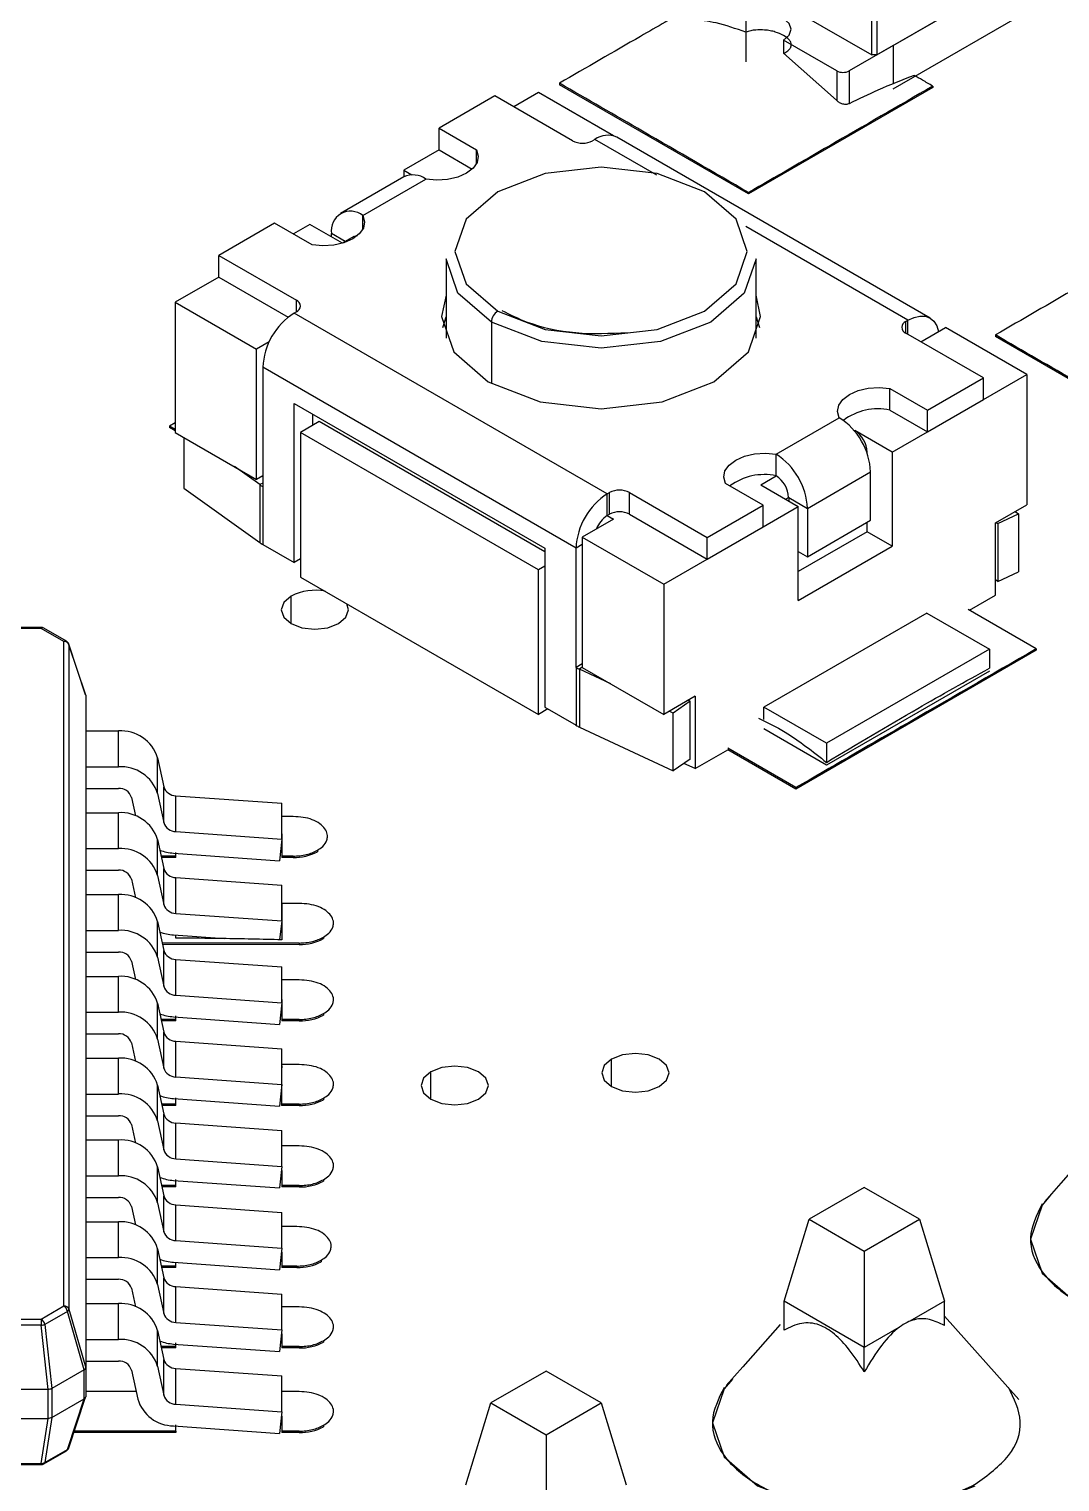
# Model space of a CAD drawing. Header units: millimetres. Extents: x 53 to 380, y 29 to 265.
# Drawn here: x 300.494 to 303.404, y 109.479 to 113.58 of the extents above; entities that cross this region are included whole.
import ezdxf

# ---------------------------------------------------------------- set-up
doc = ezdxf.new("R2010")
doc.units = ezdxf.units.MM

msp = doc.modelspace()

# ---------------------------------------------------------------- linework, layer by layer
at = {"color": 7, "linetype": 'Continuous', "lineweight": 25}
for p, q in [((302.8874, 113.5072), (303.4031, 113.8049)), ((302.4454, 113.7538), (302.8728, 113.507)), ((302.933, 113.5335), (303.3573, 113.7784)), ((302.8728, 113.507), (302.8728, 113.7377)), ((302.8874, 113.7378), (302.8874, 113.5072)), ((302.933, 113.411), (303.3573, 113.656)), ((302.5176, 113.6101), (302.5176, 113.4876)), ((302.7739, 113.4621), (302.6237, 113.5488)), ((302.6237, 113.5488), (302.6237, 113.5117)), ((302.7733, 113.3791), (302.6237, 113.5117)), ((302.933, 113.5335), (302.8093, 113.4621)), ((302.933, 113.5335), (302.933, 113.4258)), ((302.8874, 113.5072), (302.8728, 113.507)), ((301.9911, 113.4272), (301.9911, 113.4232)), ((301.8092, 113.3915), (301.6514, 113.3004)), ((302.0284, 113.265), (301.8092, 113.3915)), ((301.932, 113.4012), (301.8623, 113.3609)), ((302.1441, 113.2787), (301.932, 113.4012)), ((302.5253, 113.1148), (301.9911, 113.4232)), ((303.0453, 113.415), (302.5253, 113.1148)), ((303.0453, 113.419), (303.0453, 113.415)), ((301.6514, 113.3004), (301.7574, 113.2392)), ((301.6514, 113.2392), (301.6514, 113.3004)), ((302.0911, 113.2685), (302.085, 113.265)), ((303.0375, 112.7645), (302.1536, 113.2747)), ((301.6514, 113.2392), (301.5519, 113.1818)), ((301.6514, 113.2392), (301.7451, 113.185)), ((301.7574, 113.2007), (301.7574, 113.2392)), ((301.5519, 113.1818), (301.5745, 113.1687)), ((301.5519, 113.1818), (301.5519, 113.1628)), ((301.552, 113.1629), (301.3738, 113.06)), ((301.4363, 113.0538), (301.6145, 113.1567)), ((302.5253, 113.1188), (302.5253, 113.1148)), ((301.1874, 113.0325), (301.0295, 112.9414)), ((301.2934, 112.9713), (301.1874, 113.0325)), ((301.2868, 113.0287), (301.2404, 113.0019)), ((301.3787, 112.9756), (301.2868, 113.0287)), ((301.4363, 113.0154), (301.4363, 113.0538)), ((301.3479, 112.9934), (301.3479, 113.0028)), ((301.4113, 112.995), (301.3782, 112.9759)), ((301.0295, 112.9414), (301.2487, 112.8149)), ((301.0295, 112.8802), (301.0295, 112.9414)), ((301.6713, 112.9318), (301.6713, 112.7077)), ((302.5463, 112.7077), (302.5463, 112.9318)), ((301.0295, 112.8802), (300.9067, 112.8093)), ((301.0295, 112.8802), (301.2256, 112.767)), ((300.9067, 112.8093), (301.1365, 112.6766)), ((300.9067, 112.8093), (300.9067, 112.4418)), ((301.2487, 112.7822), (301.2426, 112.7787)), ((302.1265, 112.2684), (301.2426, 112.7787)), ((301.6619, 112.7379), (301.6713, 112.768)), ((302.5463, 112.768), (302.5557, 112.7379)), ((302.9689, 112.7547), (302.975, 112.7583)), ((303.0113, 112.6976), (303.0811, 112.7378)), ((303.3109, 112.6052), (303.0811, 112.7378)), ((301.1719, 112.697), (301.1365, 112.6766)), ((303.1881, 112.5955), (302.9689, 112.7221)), ((303.2217, 112.7167), (303.2217, 112.7127)), ((303.7497, 112.4079), (303.2217, 112.7127)), ((301.1365, 112.3092), (301.1365, 112.6766)), ((302.0381, 112.1153), (301.1542, 112.6256)), ((301.1542, 112.6256), (301.1542, 112.2887)), ((302.9242, 112.5656), (303.0302, 112.5044)), ((302.9242, 112.5044), (302.9242, 112.5656)), ((303.0302, 112.5044), (303.1881, 112.5955)), ((303.1881, 112.5343), (303.3109, 112.6052)), ((303.1881, 112.5343), (303.1881, 112.5955)), ((303.3109, 112.6052), (303.3109, 112.2377)), ((301.2426, 112.5235), (301.9497, 112.1153)), ((301.2426, 112.0744), (301.2426, 112.5235)), ((303.0302, 112.4432), (303.1881, 112.5343)), ((301.2956, 112.4623), (301.2956, 112.4929)), ((302.6031, 112.3803), (302.7813, 112.4831)), ((302.9242, 112.5044), (303.0302, 112.4432)), ((303.0302, 112.4432), (303.0302, 112.5044)), ((300.9067, 112.469), (300.8907, 112.4597)), ((300.9067, 112.4505), (300.8907, 112.4597)), ((300.8907, 112.4597), (300.8907, 112.4557)), ((300.9067, 112.4465), (300.8907, 112.4557)), ((300.9067, 112.4418), (301.1365, 112.3092)), ((301.3133, 112.4725), (301.2603, 112.4419)), ((301.932, 112.0541), (301.2603, 112.4419)), ((301.2603, 112.4419), (301.2603, 112.0336)), ((301.9497, 112.1051), (301.3133, 112.4725)), ((302.9308, 112.3858), (302.8247, 112.447)), ((302.9308, 112.3858), (303.0302, 112.4432)), ((300.931, 112.4278), (300.931, 112.2839)), ((302.6031, 112.319), (302.6031, 112.3803)), ((302.8601, 112.3817), (302.8601, 112.3858)), ((302.9308, 112.3858), (302.9308, 112.1204)), ((301.1454, 112.2943), (301.074, 112.3453)), ((301.1542, 112.3194), (301.1365, 112.3092)), ((302.5596, 112.2939), (302.6031, 112.319)), ((302.6914, 112.2272), (302.8697, 112.3301)), ((302.8697, 112.1938), (302.8697, 112.3301)), ((300.931, 112.2839), (301.1454, 112.131)), ((301.1454, 112.2943), (301.1454, 112.131)), ((301.1542, 112.2887), (301.1542, 112.1254)), ((302.5662, 112.2365), (302.4602, 112.2978)), ((302.5596, 112.2939), (302.6656, 112.2327)), ((302.1265, 112.2684), (302.1326, 112.272)), ((302.1265, 112.2072), (302.1265, 112.2684)), ((302.1326, 112.2107), (302.1326, 112.272)), ((302.1892, 112.272), (302.4084, 112.1454)), ((302.1892, 112.2107), (302.1892, 112.272)), ((302.4084, 112.1454), (302.5662, 112.2365)), ((302.5662, 112.1753), (302.5662, 112.2365)), ((302.6384, 112.2578), (302.6914, 112.2272)), ((302.6384, 112.2578), (302.6384, 112.2484)), ((303.2225, 112.1867), (303.3109, 112.2377)), ((302.1442, 112.197), (302.0558, 112.146)), ((302.1265, 112.2072), (302.1326, 112.2107)), ((302.1265, 112.2072), (302.1442, 112.197)), ((302.1892, 112.2107), (302.4084, 112.0842)), ((302.5662, 112.1753), (302.6656, 112.2327)), ((302.6656, 111.9673), (302.6656, 112.2327)), ((302.6914, 112.2272), (302.6914, 112.0909)), ((303.2284, 112.1846), (303.2866, 112.2118)), ((303.2774, 112.2184), (303.2866, 112.2118)), ((303.2866, 112.2118), (303.2866, 112.0485)), ((302.4084, 112.0842), (302.5662, 112.1753)), ((302.8601, 112.1612), (302.6656, 112.049)), ((302.6914, 112.0909), (302.8697, 112.1938)), ((302.8601, 112.1612), (302.8601, 112.1883)), ((302.9308, 112.1204), (302.8601, 112.1612)), ((303.2225, 111.9826), (303.2225, 112.1867)), ((303.2241, 112.1876), (303.2284, 112.1846)), ((303.2284, 112.1846), (303.2284, 112.0213)), ((301.1542, 112.1254), (301.2426, 112.0744)), ((301.9497, 112.1153), (301.9497, 111.6662)), ((302.0381, 111.7785), (302.0381, 112.1153)), ((302.0558, 112.146), (302.2856, 112.0133)), ((302.0558, 112.146), (302.0558, 111.7785)), ((302.4084, 112.0842), (302.4084, 112.1454)), ((302.6656, 111.9673), (302.9308, 112.1204)), ((301.2603, 112.0846), (301.2426, 112.0744)), ((302.2856, 112.0133), (302.4084, 112.0842)), ((302.6656, 112.1058), (302.6914, 112.0909)), ((301.2603, 112.0336), (301.932, 111.6458)), ((301.9497, 112.0643), (301.932, 112.0541)), ((301.932, 111.6458), (301.932, 112.0541)), ((303.2284, 112.0213), (303.2866, 112.0485)), ((302.2856, 112.0133), (302.2856, 111.6458)), ((303.2284, 112.0213), (303.2225, 112.0255)), ((303.1485, 111.9399), (303.2225, 111.9826)), ((303.028, 111.9316), (302.5684, 111.6662)), ((303.028, 111.9316), (303.2048, 111.8295)), ((303.3372, 111.8308), (303.1449, 111.9419)), ((300.5285, 111.8913), (297.2796, 111.8913)), ((300.5285, 111.8886), (297.2796, 111.8886)), ((300.5923, 111.8517), (300.5285, 111.8886)), ((300.5998, 111.8524), (300.536, 111.8893)), ((300.5923, 109.9762), (300.5923, 111.8517)), ((300.6538, 111.7012), (300.6066, 111.8442)), ((300.6069, 111.8424), (300.6069, 109.9669)), ((300.6541, 111.6997), (300.6069, 111.8424)), ((303.3372, 111.8268), (302.6587, 111.4351)), ((303.2048, 111.8295), (302.7452, 111.5642)), ((303.2048, 111.8295), (303.2048, 111.7762)), ((303.3372, 111.8308), (303.3372, 111.8268)), ((302.0558, 111.7887), (302.0381, 111.7785)), ((302.0381, 111.7785), (302.0381, 111.6152)), ((302.1361, 111.7321), (302.0478, 111.7734)), ((302.0478, 111.7734), (302.0478, 111.6101)), ((302.0558, 111.7785), (302.2856, 111.6458)), ((303.2048, 111.7683), (302.7452, 111.5029)), ((300.6541, 111.6997), (300.6534, 111.7012)), ((300.6541, 111.6997), (300.6541, 111.6996)), ((300.6541, 111.6996), (300.6541, 109.8017)), ((301.9497, 111.6662), (302.0381, 111.6152)), ((302.374, 111.6969), (302.2856, 111.6458)), ((302.3599, 111.6832), (302.3127, 111.6496)), ((302.3599, 111.6832), (302.3546, 111.6857)), ((302.3599, 111.5199), (302.3599, 111.6832)), ((302.374, 111.6969), (302.374, 111.4927)), ((302.5684, 111.6319), (302.5684, 111.6662)), ((302.7452, 111.5642), (302.5684, 111.6662)), ((301.9585, 111.6611), (301.932, 111.6458)), ((302.3127, 111.6496), (302.3013, 111.6549)), ((302.3127, 111.4863), (302.3127, 111.6496)), ((300.6541, 111.5991), (300.7463, 111.5991)), ((300.7463, 111.4981), (300.7463, 111.5991)), ((302.0478, 111.6101), (302.3127, 111.4863)), ((302.7452, 111.5029), (302.5684, 111.605)), ((302.374, 111.4927), (302.4664, 111.5461)), ((302.6587, 111.4391), (302.4664, 111.5502)), ((302.6587, 111.4351), (302.4664, 111.5461)), ((302.7452, 111.5642), (302.7452, 111.5104)), ((300.6541, 111.4981), (300.7463, 111.4981)), ((300.8571, 111.4222), (300.8571, 111.5232)), ((300.8571, 111.5232), (300.8748, 111.4414)), ((302.3599, 111.5199), (302.3127, 111.4863)), ((302.374, 111.4927), (302.3426, 111.5076)), ((300.6541, 111.4369), (300.7463, 111.4369)), ((300.8571, 111.4222), (300.8748, 111.3404)), ((300.8748, 111.3404), (300.8748, 111.4414)), ((300.9085, 111.3152), (300.9085, 111.4162)), ((300.9085, 111.4162), (301.2073, 111.3949)), ((302.6587, 111.4391), (302.6587, 111.4351)), ((300.7833, 111.4116), (300.7945, 111.3594)), ((301.2073, 111.2939), (301.2073, 111.3949)), ((300.6541, 111.3682), (300.7463, 111.3682)), ((300.7463, 111.2672), (300.7463, 111.3682)), ((301.2398, 111.3575), (301.2073, 111.3575)), ((300.9085, 111.3152), (301.2073, 111.2939)), ((301.2073, 111.2939), (301.2008, 111.2328)), ((301.2073, 111.3088), (301.2073, 111.2461)), ((301.3366, 111.2978), (301.3366, 111.3035)), ((300.6541, 111.2672), (300.7463, 111.2672)), ((300.8571, 111.1913), (300.8571, 111.2923)), ((300.8571, 111.2923), (300.8748, 111.2105)), ((300.9019, 111.2542), (301.2008, 111.2328)), ((300.9085, 111.2461), (300.9085, 111.2564)), ((301.3082, 111.2625), (301.3082, 111.2583)), ((300.9085, 111.2461), (300.8671, 111.2461)), ((300.9085, 111.2419), (300.868, 111.2419)), ((300.9085, 111.2419), (300.9085, 111.2461)), ((301.2073, 111.2461), (301.2073, 111.2419)), ((301.2398, 111.2419), (301.2073, 111.2419)), ((301.2398, 111.2459), (301.2398, 111.2419)), ((300.6541, 111.206), (300.7463, 111.206)), ((300.7833, 111.1806), (300.7945, 111.1284)), ((300.8571, 111.1913), (300.8748, 111.1095)), ((300.8748, 111.1095), (300.8748, 111.2105)), ((300.9085, 111.0843), (300.9085, 111.1853)), ((300.9085, 111.1853), (301.2073, 111.164)), ((300.6541, 111.1373), (300.7463, 111.1373)), ((300.7463, 111.0363), (300.7463, 111.1373)), ((301.2073, 111.0629), (301.2073, 111.164)), ((301.2569, 111.1122), (301.2073, 111.1122)), ((300.8571, 110.9604), (300.8571, 111.0614)), ((300.8571, 111.0614), (300.8748, 110.9796)), ((300.9085, 111.0843), (301.2073, 111.0629)), ((301.2073, 111.0629), (301.2016, 111.0098)), ((301.3536, 111.0524), (301.3536, 111.0582)), ((300.6541, 111.0363), (300.7463, 111.0363)), ((300.9019, 111.0233), (301.0455, 111.013)), ((300.9085, 111.0142), (300.9085, 111.0228)), ((301.3253, 111.0171), (301.3253, 111.013)), ((300.6541, 110.975), (300.7463, 110.975)), ((301.2569, 111.0005), (300.8702, 111.0007)), ((301.2569, 110.9966), (300.8711, 110.9966)), ((300.8748, 110.8786), (300.8748, 110.9796)), ((301.2569, 111.0005), (301.2569, 110.9966)), ((300.7833, 110.9497), (300.7945, 110.8975)), ((300.8571, 110.9604), (300.8748, 110.8786)), ((300.9085, 110.8534), (300.9085, 110.9544)), ((300.9085, 110.9544), (301.2073, 110.9331)), ((301.2073, 110.832), (301.2073, 110.9331)), ((300.6541, 110.9064), (300.7463, 110.9064)), ((300.7463, 110.8054), (300.7463, 110.9064)), ((301.2569, 110.8964), (301.2073, 110.8964)), ((300.9085, 110.8534), (301.2073, 110.832)), ((301.3536, 110.8366), (301.3536, 110.8424)), ((300.6541, 110.8054), (300.7463, 110.8054)), ((300.8571, 110.7295), (300.8571, 110.8305)), ((300.8571, 110.8305), (300.8748, 110.7487)), ((301.2073, 110.832), (301.2008, 110.771)), ((301.2073, 110.8408), (301.2073, 110.785)), ((301.3253, 110.8013), (301.3253, 110.7972)), ((300.9085, 110.785), (300.867, 110.785)), ((300.9085, 110.7808), (300.8679, 110.7808)), ((300.9019, 110.7924), (301.2008, 110.771)), ((300.9085, 110.785), (300.9085, 110.7953)), ((300.9085, 110.7808), (300.9085, 110.785)), ((301.2073, 110.785), (301.2073, 110.7808)), ((301.2569, 110.7808), (301.2073, 110.7808)), ((301.2569, 110.7847), (301.2569, 110.7808)), ((300.6541, 110.7441), (300.7463, 110.7441)), ((300.8571, 110.7295), (300.8748, 110.6476)), ((300.8748, 110.6476), (300.8748, 110.7487)), ((300.9085, 110.6225), (300.9085, 110.7235)), ((300.9085, 110.7235), (301.2073, 110.7021)), ((300.7833, 110.7188), (300.7945, 110.6666)), ((301.2073, 110.6011), (301.2073, 110.7021)), ((300.6541, 110.6755), (300.7463, 110.6755)), ((300.7463, 110.5744), (300.7463, 110.6755)), ((301.2569, 110.6575), (301.2073, 110.6576)), ((300.8571, 110.4985), (300.8571, 110.5996)), ((300.8571, 110.5996), (300.8748, 110.5178)), ((300.9085, 110.6225), (301.2073, 110.6011)), ((301.2073, 110.6011), (301.2008, 110.5401)), ((301.3536, 110.5978), (301.3536, 110.6035)), ((300.6541, 110.5744), (300.7463, 110.5744)), ((300.9019, 110.5615), (301.2008, 110.5401)), ((300.9085, 110.5461), (300.9085, 110.564)), ((301.3253, 110.5625), (301.3253, 110.5583)), ((300.9085, 110.5461), (300.8687, 110.5461)), ((300.9085, 110.542), (300.8696, 110.542)), ((300.8748, 110.4167), (300.8748, 110.5178)), ((300.9085, 110.542), (300.9085, 110.5461)), ((301.2071, 110.5461), (301.2071, 110.542)), ((301.2569, 110.542), (301.2071, 110.542)), ((301.2569, 110.5459), (301.2569, 110.542)), ((300.6541, 110.5132), (300.7463, 110.5132)), ((300.7833, 110.4879), (300.7945, 110.4357)), ((300.8571, 110.4985), (300.8748, 110.4167)), ((300.9085, 110.3915), (300.9085, 110.4926)), ((300.9085, 110.4926), (301.2073, 110.4712)), ((300.6541, 110.4446), (300.7463, 110.4446)), ((300.7463, 110.3435), (300.7463, 110.4446)), ((301.2073, 110.3702), (301.2073, 110.4712)), ((300.9085, 110.3915), (301.2073, 110.3702)), ((301.2569, 110.4277), (301.2073, 110.4277)), ((300.8571, 110.2676), (300.8571, 110.3686)), ((300.8571, 110.3686), (300.8748, 110.2868)), ((301.2073, 110.3702), (301.2008, 110.3092)), ((301.2073, 110.3583), (301.2073, 110.3163)), ((301.3536, 110.3679), (301.3536, 110.3737)), ((300.6541, 110.3435), (300.7463, 110.3435)), ((300.9085, 110.3163), (300.8685, 110.3162)), ((300.9085, 110.3121), (300.8693, 110.3121)), ((300.9019, 110.3305), (301.2008, 110.3092)), ((300.9085, 110.3163), (300.9085, 110.3331)), ((300.9085, 110.3121), (300.9085, 110.3163)), ((301.2073, 110.3163), (301.2073, 110.3121)), ((301.2569, 110.3121), (301.2073, 110.3121)), ((301.2569, 110.316), (301.2569, 110.3121)), ((301.3253, 110.3326), (301.3253, 110.3285)), ((302.8517, 110.3108), (302.6961, 110.221)), ((303.0073, 110.221), (302.8517, 110.3108)), ((300.6541, 110.2823), (300.7463, 110.2823)), ((300.8748, 110.1858), (300.8748, 110.2868)), ((300.7833, 110.257), (300.7945, 110.2048)), ((300.8571, 110.2676), (300.8748, 110.1858)), ((300.9085, 110.1606), (300.9085, 110.2617)), ((300.9085, 110.2617), (301.2073, 110.2403)), ((301.2073, 110.1393), (301.2073, 110.2403)), ((300.6541, 110.2136), (300.7463, 110.2136)), ((300.7463, 110.1126), (300.7463, 110.2136)), ((301.2503, 110.2003), (301.2073, 110.2003)), ((302.6254, 109.9895), (302.6961, 110.221)), ((302.6961, 110.221), (302.8517, 110.1312)), ((302.8517, 110.1312), (303.0073, 110.221)), ((303.0073, 110.221), (303.078, 109.9895)), ((300.9085, 110.1606), (301.2073, 110.1393)), ((301.347, 110.1405), (301.347, 110.1462)), ((300.6541, 110.1126), (300.7463, 110.1126)), ((300.8571, 110.0367), (300.8571, 110.1377)), ((300.8571, 110.1377), (300.8748, 110.0559)), ((301.2073, 110.1393), (301.2008, 110.0783)), ((301.2073, 110.1277), (301.2073, 110.0889)), ((301.3187, 110.1052), (301.3187, 110.101)), ((302.8517, 110.1312), (302.8517, 109.8589)), ((300.9085, 110.0888), (300.8677, 110.0888)), ((300.9085, 110.0847), (300.8686, 110.0847)), ((300.9019, 110.0996), (301.2008, 110.0783)), ((300.9085, 110.0888), (300.9085, 110.0968)), ((300.9085, 110.0847), (300.9085, 110.0888)), ((301.2073, 110.0889), (301.2073, 110.0847)), ((301.2503, 110.0847), (301.2073, 110.0847)), ((301.2503, 110.0886), (301.2503, 110.0847)), ((300.6541, 110.0514), (300.7463, 110.0514)), ((300.7833, 110.0261), (300.7945, 109.9739)), ((300.8571, 110.0367), (300.8748, 109.9549)), ((300.8748, 109.9549), (300.8748, 110.0559)), ((300.9085, 109.9297), (300.9085, 110.0307)), ((300.9085, 110.0307), (301.2073, 110.0094)), ((300.6541, 109.9827), (300.7463, 109.9827)), ((300.7463, 109.8817), (300.7463, 109.9827)), ((301.2073, 109.9084), (301.2073, 110.0094)), ((302.8517, 109.8589), (302.6254, 109.9895)), ((302.6254, 109.9081), (302.6254, 109.9895)), ((303.078, 109.9895), (302.9803, 109.9331)), ((303.078, 109.921), (303.078, 109.9895)), ((300.5285, 109.9393), (300.5923, 109.9762)), ((300.6026, 109.9609), (300.5388, 109.9241)), ((300.6498, 109.7956), (300.6026, 109.9609)), ((300.6069, 109.9669), (300.6541, 109.8016)), ((301.2569, 109.9733), (301.2073, 109.9733)), ((303.2882, 109.7123), (303.078, 109.9473)), ((297.2796, 109.9393), (300.5285, 109.9393)), ((300.5285, 109.9216), (297.2796, 109.9216)), ((300.548, 109.7404), (300.5285, 109.9216)), ((300.5388, 109.9241), (300.5583, 109.7428)), ((300.8571, 109.8058), (300.8571, 109.9068)), ((300.8571, 109.9068), (300.8748, 109.825)), ((300.9085, 109.9297), (301.2073, 109.9084)), ((301.2073, 109.9084), (301.2008, 109.8474)), ((301.3536, 109.9135), (301.3536, 109.9192)), ((302.9494, 109.9153), (302.8517, 109.8589)), ((300.6541, 109.8817), (300.7463, 109.8817)), ((300.9085, 109.8618), (300.8669, 109.8618)), ((300.9019, 109.8687), (301.2008, 109.8474)), ((300.9085, 109.8618), (300.9085, 109.8721)), ((300.9085, 109.8577), (300.9085, 109.8618)), ((301.2073, 109.8973), (301.2073, 109.8619)), ((301.2073, 109.8619), (301.2073, 109.8577)), ((301.2569, 109.8616), (301.2569, 109.8577)), ((301.3253, 109.8782), (301.3253, 109.874)), ((302.8517, 109.7904), (302.8517, 109.8589)), ((300.6541, 109.8205), (300.7463, 109.8205)), ((300.9085, 109.8577), (300.8677, 109.8577)), ((300.8748, 109.724), (300.8748, 109.825)), ((301.2569, 109.8577), (301.2073, 109.8577)), ((300.6497, 109.7956), (300.5584, 109.7429)), ((300.6498, 109.7956), (300.6497, 109.7956)), ((300.6497, 109.7139), (300.6497, 109.7956)), ((300.6541, 109.8017), (300.6541, 109.8016)), ((300.6541, 109.8017), (300.6541, 109.72)), ((300.7833, 109.7952), (300.8009, 109.7134)), ((300.8571, 109.8058), (300.8748, 109.724)), ((300.9085, 109.6988), (300.9085, 109.7998)), ((300.9085, 109.7998), (301.2073, 109.7785)), ((301.2073, 109.6774), (301.2073, 109.7785)), ((301.9537, 109.7924), (301.7981, 109.7026)), ((302.1092, 109.7026), (301.9537, 109.7924)), ((300.5478, 109.7404), (297.2603, 109.7404)), ((300.548, 109.7404), (300.5478, 109.7404)), ((300.5478, 109.6587), (300.5478, 109.7404)), ((300.5584, 109.7429), (300.5583, 109.7428)), ((300.5584, 109.7429), (300.5584, 109.6613)), ((300.5584, 109.6613), (300.6497, 109.7139)), ((300.6026, 109.5712), (300.6498, 109.714)), ((300.6066, 109.5754), (300.6538, 109.7183)), ((300.6497, 109.7139), (300.6498, 109.714)), ((300.7964, 109.7346), (300.6541, 109.7345)), ((300.6541, 109.7199), (300.6541, 109.72)), ((300.9085, 109.6988), (301.2073, 109.6774)), ((301.2569, 109.7344), (301.2073, 109.7344)), ((301.7274, 109.4711), (301.7981, 109.7026)), ((301.7981, 109.7026), (301.9537, 109.6128)), ((301.9537, 109.6128), (302.1092, 109.7026)), ((302.1092, 109.7026), (302.1799, 109.4711)), ((300.3916, 109.6587), (300.5478, 109.6587)), ((300.5285, 109.5319), (300.548, 109.6587)), ((300.5583, 109.6612), (300.5388, 109.5344)), ((300.5478, 109.6587), (300.548, 109.6587)), ((300.5583, 109.6612), (300.5584, 109.6613)), ((301.2073, 109.6774), (301.2008, 109.6164)), ((301.2073, 109.6654), (301.2073, 109.623)), ((301.3536, 109.6746), (301.3536, 109.6804)), ((300.9085, 109.6188), (300.6209, 109.6188)), ((300.9019, 109.6378), (301.2008, 109.6164)), ((300.9085, 109.623), (300.9085, 109.6404)), ((300.9085, 109.623), (300.9085, 109.6188)), ((301.2073, 109.623), (301.2073, 109.6188)), ((301.2569, 109.6188), (301.2073, 109.6188)), ((301.2569, 109.6227), (301.2569, 109.6188)), ((301.3253, 109.6393), (301.3253, 109.6352)), ((301.9537, 109.6128), (301.9537, 109.3404)), ((300.5388, 109.5344), (300.6026, 109.5712)), ((300.536, 109.5303), (300.5998, 109.5672)), ((300.3916, 109.5283), (300.5285, 109.5283))]:
    msp.add_line(p, q, dxfattribs=at)
at = {"color": 8, "linetype": 'Continuous', "lineweight": 25}
for p, q in [((302.7739, 113.4621), (302.7739, 113.3789)), ((302.8093, 113.4621), (302.8093, 113.3694)), ((302.2663, 113.1674), (302.0911, 113.2685)), ((302.975, 112.7583), (302.517, 113.0227)), ((301.3863, 112.9806), (301.3479, 113.0028)), ((301.2487, 112.7822), (301.2487, 112.8149)), ((301.7994, 112.7532), (301.7994, 112.5798)), ((302.9689, 112.7221), (302.9689, 112.7547)), ((302.975, 112.7185), (302.975, 112.7583)), ((302.8235, 112.4463), (302.8247, 112.447)), ((302.8601, 112.3858), (302.8589, 112.3851)), ((301.1542, 112.2984), (301.1454, 112.2943)), ((302.6384, 112.2578), (302.6303, 112.2531)), ((302.0558, 112.1255), (302.0381, 112.1153)), ((301.2338, 111.9024), (301.2338, 111.9799)), ((300.5285, 111.8913), (300.5285, 111.8886)), ((302.0558, 111.7791), (302.0478, 111.7734)), ((301.6285, 110.5596), (301.6285, 110.6371)), ((302.1386, 110.5954), (302.1386, 110.6729)), ((300.3916, 109.5319), (300.5285, 109.5319))]:
    msp.add_line(p, q, dxfattribs=at)
at = {"color": 7, "linetype": 'Continuous', "lineweight": 25, "flags": 128}
for points in [[(302.6237, 113.5488), (302.6399, 113.5629), (302.6456, 113.5794), (302.6399, 113.596), (302.6237, 113.6101), (302.5993, 113.6194), (302.5706, 113.6227), (302.5419, 113.6194), (302.5176, 113.6101)], [(301.7574, 113.2392), (301.7623, 113.2216), (301.759, 113.2039), (301.7475, 113.1874), (301.7288, 113.1732), (301.7043, 113.1624), (301.6756, 113.1558), (301.645, 113.1538), (301.6145, 113.1567)], [(302.4005, 113.1206), (302.2667, 113.1722), (302.1088, 113.1903), (301.9509, 113.1722), (301.8171, 113.1206), (301.7277, 113.0433), (301.6963, 112.9522), (301.7277, 112.8611), (301.8171, 112.7838)], [(301.8171, 112.7838), (301.9509, 112.7322), (302.1088, 112.7141), (302.2667, 112.7322), (302.4005, 112.7838), (302.4899, 112.8611), (302.5213, 112.9522), (302.4899, 113.0433), (302.4005, 113.1206)], [(301.4363, 113.0538), (301.4412, 113.0362), (301.4378, 113.0185), (301.4264, 113.002), (301.4077, 112.9878), (301.3832, 112.977), (301.3545, 112.9704), (301.3239, 112.9685), (301.2934, 112.9713)], [(301.4113, 112.995), (301.4167, 112.997), (301.4214, 112.9974)], [(301.7994, 112.7532), (301.7046, 112.8351), (301.6713, 112.9318)], [(302.5463, 112.9318), (302.513, 112.8351), (302.4182, 112.7532), (302.2762, 112.6984), (302.1088, 112.6792), (301.9414, 112.6984), (301.7994, 112.7532)], [(301.6713, 112.8293), (301.6588, 112.7685), (301.693, 112.6691), (301.7906, 112.5848)], [(301.7906, 112.5848), (301.9366, 112.5285), (302.1088, 112.5087), (302.281, 112.5285), (302.427, 112.5848), (302.5245, 112.6691), (302.5588, 112.7685), (302.5463, 112.8293)], [(302.975, 112.7583), (302.9922, 112.7663), (303.0088, 112.77), (303.0241, 112.7694), (303.0375, 112.7645), (303.0485, 112.7553), (303.0567, 112.7424), (303.0616, 112.7266)], [(302.7813, 112.4831), (302.7764, 112.5007), (302.7797, 112.5184), (302.7912, 112.535), (302.8099, 112.5491), (302.8344, 112.5599), (302.8631, 112.5665), (302.8937, 112.5685), (302.9242, 112.5656)], [(302.4602, 112.2978), (302.4552, 112.3154), (302.4586, 112.333), (302.4701, 112.3496), (302.4888, 112.3638), (302.5133, 112.3745), (302.5419, 112.3811), (302.5726, 112.3831), (302.6031, 112.3803)], [(301.2338, 111.9799), (301.2132, 111.9621), (301.2059, 111.9411), (301.2132, 111.9202), (301.2338, 111.9024), (301.2646, 111.8905), (301.3009, 111.8863), (301.3373, 111.8905), (301.3681, 111.9024)], [(301.3681, 111.9024), (301.3887, 111.9202), (301.3959, 111.9411), (301.3914, 111.9579)], [(302.273, 110.5954), (302.2936, 110.6131), (302.3008, 110.6341), (302.2936, 110.6551), (302.273, 110.6729), (302.2421, 110.6848), (302.2058, 110.689), (302.1694, 110.6848), (302.1386, 110.6729)], [(301.6285, 110.6371), (301.6079, 110.6193), (301.6007, 110.5984), (301.6079, 110.5774), (301.6285, 110.5596), (301.6593, 110.5477), (301.6957, 110.5435), (301.732, 110.5477), (301.7628, 110.5596)], [(301.7628, 110.5596), (301.7834, 110.5774), (301.7907, 110.5984), (301.7834, 110.6193), (301.7628, 110.6371), (301.732, 110.649), (301.6957, 110.6532), (301.6593, 110.649), (301.6285, 110.6371)], [(302.1386, 110.6729), (302.118, 110.6551), (302.1108, 110.6341), (302.118, 110.6131), (302.1386, 110.5954), (302.1694, 110.5835), (302.2058, 110.5793), (302.2421, 110.5835), (302.273, 110.5954)], [(303.5234, 110.455), (303.4067, 110.3227), (303.36, 110.2697)], [(303.3778, 110.2885), (303.3541, 110.2605), (303.321, 110.1645), (303.3541, 110.0685), (303.4483, 109.9871), (303.5893, 109.9327), (303.7556, 109.9136), (303.9219, 109.9327), (304.0628, 109.9871)], [(300.5285, 109.9393), (300.5285, 109.9377), (300.5285, 109.9358), (300.5285, 109.9337), (300.5285, 109.9314), (300.5285, 109.929), (300.5285, 109.9265), (300.5285, 109.924), (300.5285, 109.9216)], [(302.6145, 109.9242), (302.5087, 109.8043), (302.462, 109.7513)], [(302.4798, 109.77), (302.4561, 109.7421), (302.423, 109.6461), (302.4561, 109.5501), (302.5503, 109.4687), (302.6912, 109.4143), (302.8575, 109.3952), (303.0238, 109.4143), (303.1648, 109.4687)]]:
    msp.add_lwpolyline(points, dxfattribs=at)
at = {"color": 8, "linetype": 'Continuous', "lineweight": 25, "flags": 128}
for points in [[(300.6069, 111.8424), (300.6068, 111.8433), (300.6066, 111.8442)], [(300.5285, 109.5319), (300.5285, 109.5305), (300.5285, 109.5293), (300.5285, 109.5286), (300.5285, 109.5283), (300.5285, 109.5283)]]:
    msp.add_lwpolyline(points, dxfattribs=at)
at = {"color": 7, "linetype": 'Continuous', "lineweight": 25}
for centre, radius, start, end in [((302.7916, 113.4962), 0.0384, 242.6096, 297.3904), ((302.0567, 113.3196), 0.0615, 242.6097, 297.3903), ((302.1277, 113.2174), 0.0629, 65.6932, 125.6169), ((301.5779, 113.1056), 0.0629, 54.3831, 114.3068), ((301.4018, 113.0115), 0.0546, 50.7963, 189.2146), ((301.2425, 112.7985), 0.0175, 290.7833, 69.2168), ((301.3461, 112.6169), 0.1921, 122.6053, 177.3948), ((301.8378, 112.7514), 0.0384, 122.6069, 177.3938), ((302.9751, 112.7384), 0.0175, 110.7832, 249.2166), ((302.6778, 112.3213), 0.1921, 2.6051, 57.3948), ((302.89, 112.3476), 0.1605, 77.6949, 127.1704), ((302.7833, 112.3823), 0.0768, 2.6064, 57.393), ((302.4995, 112.2184), 0.1921, 2.6051, 57.3948), ((302.5689, 112.1617), 0.161, 77.7404, 126.767), ((302.5616, 112.2543), 0.0768, 2.6064, 57.393), ((301.2084, 112.3829), 0.1087, 234.5924, 240.0764), ((302.1609, 112.2174), 0.0615, 62.6095, 117.3905), ((302.23, 112.1066), 0.1921, 122.6053, 177.3948), ((302.168, 112.1425), 0.0769, 122.6702, 159.7383), ((302.1609, 112.1561), 0.0615, 62.6095, 117.3905), ((301.2084, 112.2196), 0.1087, 234.5924, 240.0764), ((301.3012, 111.8482), 0.148, 78.7938, 117.1096), ((300.5285, 111.8763), 0.015, 60.0027, 90), ((300.5932, 111.837), 0.0147, 21.6518, 93.3097), ((300.5923, 111.8395), 0.015, 18.2813, 60.0027), ((302.1015, 111.8887), 0.1272, 240.0653, 245.0046), ((300.7536, 111.4909), 0.1085, 17.3482, 93.8171), ((302.1015, 111.7253), 0.1272, 240.0653, 245.0046), ((300.7536, 111.3898), 0.1085, 17.3482, 93.8171), ((300.7488, 111.4008), 0.0362, 17.3464, 93.8176), ((300.9087, 111.4517), 0.0355, 196.8303, 269.5604), ((300.7536, 111.26), 0.1085, 17.3479, 93.8172), ((300.9087, 111.3507), 0.0355, 196.8302, 269.5605), ((300.7536, 111.1589), 0.1085, 17.3478, 93.8174), ((300.911, 111.3859), 0.132, 248.9327, 266.0721), ((301.2426, 111.3815), 0.1396, 268.8559, 298.0402), ((300.7488, 111.1699), 0.0362, 17.3463, 93.8182), ((300.9087, 111.2208), 0.0355, 196.8303, 269.5604), ((300.7536, 111.029), 0.1085, 17.3478, 93.8174), ((300.9087, 111.1197), 0.0355, 196.8308, 269.5604), ((300.7536, 110.928), 0.1085, 17.3478, 93.8175), ((300.911, 111.1549), 0.1319, 248.6076, 266.0745), ((301.2596, 111.1361), 0.1396, 268.8559, 298.0403), ((300.7488, 110.9389), 0.0362, 17.3462, 93.8183), ((300.9087, 110.9899), 0.0355, 196.8305, 269.5607), ((300.7536, 110.7981), 0.1085, 17.3481, 93.8172), ((300.9087, 110.8888), 0.0355, 196.8304, 269.5608), ((300.7536, 110.6971), 0.1085, 17.3477, 93.8173), ((300.911, 110.924), 0.132, 248.9327, 266.0721), ((301.2596, 110.9203), 0.1396, 268.8559, 298.0403), ((300.7488, 110.708), 0.0362, 17.3467, 93.817), ((300.9087, 110.7589), 0.0355, 196.8306, 269.5601), ((300.7536, 110.5672), 0.1085, 17.3481, 93.8172), ((300.9087, 110.6579), 0.0355, 196.8297, 269.5605), ((300.7536, 110.4662), 0.1085, 17.3477, 93.8176), ((300.911, 110.6931), 0.1319, 248.9311, 266.0734), ((301.2596, 110.6815), 0.1396, 268.8559, 298.04), ((300.9087, 110.528), 0.0355, 196.83, 269.5612), ((300.7488, 110.4771), 0.0362, 17.3463, 93.8182), ((300.7536, 110.3363), 0.1085, 17.3481, 93.8172), ((300.9087, 110.427), 0.0355, 196.8308, 269.5604), ((300.7536, 110.2353), 0.1085, 17.3477, 93.8176), ((300.911, 110.4622), 0.1319, 248.9309, 266.0736), ((301.2596, 110.4516), 0.1396, 268.8559, 298.0402), ((300.7488, 110.2462), 0.0362, 17.3463, 93.8182), ((300.9087, 110.2971), 0.0355, 196.83, 269.5612), ((300.7536, 110.1054), 0.1085, 17.3483, 93.817), ((300.9087, 110.1961), 0.0355, 196.8308, 269.5604), ((300.7536, 110.0044), 0.1085, 17.348, 93.8172), ((300.911, 110.2313), 0.132, 248.9341, 266.0711), ((301.2531, 110.2242), 0.1396, 268.8561, 298.0402), ((300.7488, 110.0153), 0.0362, 17.3461, 93.8184), ((300.9087, 110.0662), 0.0355, 196.8304, 269.5598), ((300.7536, 109.8745), 0.1085, 17.3482, 93.817), ((300.5796, 109.9564), 0.0235, 11.0715, 57.0595), ((300.5932, 109.9614), 0.0147, 21.6516, 93.3109), ((300.5982, 109.9686), 0.00885, 299.9294, 348.7517), ((300.9087, 109.9652), 0.0355, 196.8307, 269.5604), ((300.5157, 109.9196), 0.0235, 11.0715, 57.0595), ((300.5258, 109.9558), 0.0343, 274.5737, 292.3207), ((300.7536, 109.7734), 0.1085, 17.348, 93.8172), ((300.911, 110.0004), 0.132, 248.9342, 266.0708), ((301.2596, 109.9972), 0.1396, 268.8557, 298.0404), ((300.7488, 109.7844), 0.0362, 17.3464, 93.8182), ((300.9087, 109.8353), 0.0355, 196.8298, 269.5605), ((300.9028, 109.7442), 0.1064, 196.8341, 269.5557), ((300.9087, 109.7343), 0.0355, 196.8309, 269.5603), ((301.2596, 109.7583), 0.1396, 268.8561, 298.0402), ((300.5923, 109.5801), 0.015, 299.9973, 341.7187), ((300.5299, 109.5487), 0.0168, 265.125, 301.7693), ((300.5285, 109.5433), 0.015, 270, 299.9973)]:
    msp.add_arc(centre, radius, start, end, dxfattribs=at)
at = {"color": 8, "linetype": 'Continuous', "lineweight": 25}
for centre, radius, start, end in [((300.5329, 111.8824), 0.0076, 65.9162, 125.3761), ((300.5967, 111.8455), 0.0076, 65.9162, 125.3761), ((300.5966, 109.5724), 0.00613, 301.8412, 349.4215), ((300.5998, 109.5779), 0.00726, 293.3372, 340.1983), ((300.5328, 109.5355), 0.00613, 301.8412, 349.4215)]:
    msp.add_arc(centre, radius, start, end, dxfattribs=at)
at = {"color": 7, "linetype": 'Continuous', "lineweight": 25}
for points, knots in [([(302.36, 113.6402), (302.3133, 113.6133), (302.1903, 113.5424), (302.0673, 113.4713), (301.9911, 113.4272)], [0, 0, 0, 0, 0.379833, 1, 1, 1, 1]), ([(302.5176, 113.5711), (302.4893, 113.5811), (302.4378, 113.5992), (302.3892, 113.6049), (302.3673, 113.6074)], [0, 0, 0, 0, 0.5507791, 1, 1, 1, 1]), ([(302.6237, 113.5117), (302.6283, 113.514), (302.6365, 113.5181), (302.6438, 113.5263), (302.6464, 113.5344), (302.6446, 113.5428), (302.6386, 113.5522), (302.625, 113.5628), (302.6049, 113.5711), (302.5861, 113.5756), (302.5673, 113.5782), (302.5483, 113.5782), (302.5304, 113.5755), (302.522, 113.5726), (302.5176, 113.5711)], [0, 0, 0, 0, 0.090753, 0.162737, 0.249982, 0.317969, 0.382336, 0.499861, 0.61855, 0.682618, 0.74972, 0.857835, 0.924712, 1, 1, 1, 1]), ([(302.5253, 113.1188), (302.4256, 113.1764), (302.2475, 113.2793), (302.0694, 113.382), (301.9911, 113.4272)], [0, 0, 0, 0, 0.56, 1, 1, 1, 1]), ([(302.9926, 113.4495), (302.9584, 113.4361), (302.8976, 113.4122), (302.8362, 113.3825), (302.8093, 113.3694)], [0, 0, 0, 0, 0.561507, 1, 1, 1, 1]), ([(303.0453, 113.419), (303.0355, 113.4247), (303.0179, 113.4349), (303.0003, 113.4451), (302.9926, 113.4495)], [0, 0, 0, 0, 0.560001, 1, 1, 1, 1]), ([(303.0453, 113.419), (302.9482, 113.363), (302.7749, 113.263), (302.6016, 113.1629), (302.5253, 113.1188)], [0, 0, 0, 0, 0.5600001, 1, 1, 1, 1]), ([(302.8093, 113.3694), (302.8061, 113.3684), (302.7999, 113.3664), (302.7891, 113.3687), (302.7799, 113.3731), (302.7755, 113.3771), (302.7733, 113.3791)], [0, 0, 0, 0, 0.279006, 0.558732, 0.77914, 1, 1, 1, 1]), ([(303.5974, 112.9337), (303.5485, 112.9055), (303.4232, 112.8332), (303.298, 112.7608), (303.2217, 112.7167)], [0, 0, 0, 0, 0.391049, 1, 1, 1, 1]), ([(302.1829, 112.7227), (302.1341, 112.7205), (302.0364, 112.716), (301.9119, 112.7439), (301.8526, 112.7735), (301.8296, 112.785)], [0, 0, 0, 0, 0.378669, 0.758562, 1, 1, 1, 1]), ([(303.7497, 112.4119), (303.6512, 112.4689), (303.4752, 112.5706), (303.2991, 112.6721), (303.2217, 112.7167)], [0, 0, 0, 0, 0.56, 1, 1, 1, 1]), ([(303.3372, 111.8308), (303.2105, 111.7577), (302.9844, 111.6273), (302.7582, 111.4966), (302.6587, 111.4391)], [0, 0, 0, 0, 0.56, 1, 1, 1, 1]), ([(302.7452, 111.5104), (302.831, 111.5619), (302.9842, 111.6537), (303.1374, 111.7388), (303.2048, 111.7762)], [0, 0, 0, 0, 0.559995, 1, 1, 1, 1]), ([(302.5535, 111.6356), (302.5786, 111.6232), (302.6429, 111.5913), (302.7064, 111.5411), (302.7452, 111.5104)], [0, 0, 0, 0, 0.389343, 1, 1, 1, 1]), ([(301.3082, 111.2625), (301.3135, 111.266), (301.3259, 111.2742), (301.3348, 111.2882), (301.3369, 111.3), (301.336, 111.3109), (301.3305, 111.3234), (301.3158, 111.3379), (301.2944, 111.3492), (301.2684, 111.3562), (301.2494, 111.3571), (301.2398, 111.3575)], [0, 0, 0, 0, 0.106531, 0.249802, 0.330889, 0.375031, 0.499759, 0.624723, 0.749686, 0.874431, 1, 1, 1, 1]), ([(301.2398, 111.2459), (301.2462, 111.2461), (301.2588, 111.2465), (301.2771, 111.2499), (301.294, 111.2551), (301.3035, 111.26), (301.3082, 111.2625)], [0, 0, 0, 0, 0.250001, 0.500002, 0.75, 1, 1, 1, 1]), ([(301.2398, 111.2459), (301.2338, 111.2459), (301.2229, 111.246), (301.2121, 111.2461), (301.2073, 111.2461)], [0, 0, 0, 0, 0.560005, 1, 1, 1, 1]), ([(301.2073, 111.1106), (301.2073, 111.1083), (301.2073, 111.1039), (301.2073, 111.077), (301.2073, 111.0355), (301.2073, 111.0096)], [0, 0, 0, 0, 0.289933, 0.556056, 1, 1, 1, 1]), ([(301.3253, 111.0171), (301.3305, 111.0206), (301.343, 111.0288), (301.3518, 111.0429), (301.3539, 111.0547), (301.353, 111.0656), (301.3475, 111.0781), (301.3328, 111.0926), (301.3115, 111.1039), (301.2854, 111.1109), (301.2664, 111.1118), (301.2569, 111.1122)], [0, 0, 0, 0, 0.10653, 0.249802, 0.330889, 0.37503, 0.499759, 0.624723, 0.749686, 0.874431, 1, 1, 1, 1]), ([(301.2073, 111.0096), (301.1515, 111.011), (301.0519, 111.0134), (300.9523, 111.014), (300.9085, 111.0142)], [0, 0, 0, 0, 0.56007, 1, 1, 1, 1]), ([(301.2569, 111.0005), (301.2632, 111.0008), (301.2759, 111.0012), (301.2941, 111.0046), (301.3111, 111.0098), (301.3205, 111.0147), (301.3253, 111.0171)], [0, 0, 0, 0, 0.25, 0.5, 0.750001, 1, 1, 1, 1]), ([(301.3253, 110.8013), (301.3305, 110.8048), (301.343, 110.8131), (301.3518, 110.8271), (301.3539, 110.8389), (301.353, 110.8498), (301.3475, 110.8623), (301.3328, 110.8768), (301.3115, 110.8881), (301.2854, 110.8951), (301.2664, 110.896), (301.2569, 110.8964)], [0, 0, 0, 0, 0.10653, 0.249802, 0.330888, 0.37503, 0.499759, 0.624723, 0.749686, 0.874431, 1, 1, 1, 1]), ([(301.2569, 110.7847), (301.2632, 110.785), (301.2759, 110.7854), (301.2941, 110.7888), (301.3111, 110.794), (301.3205, 110.7989), (301.3253, 110.8013)], [0, 0, 0, 0, 0.25, 0.5, 0.750001, 1, 1, 1, 1]), ([(301.2569, 110.7847), (301.2476, 110.7848), (301.2311, 110.785), (301.2146, 110.785), (301.2073, 110.785)], [0, 0, 0, 0, 0.560006, 1, 1, 1, 1]), ([(301.2073, 110.6536), (301.2073, 110.6514), (301.2073, 110.6479), (301.2072, 110.6369), (301.2072, 110.6093), (301.2071, 110.5744), (301.2071, 110.5461)], [0, 0, 0, 0, 0.251406, 0.382978, 0.501631, 1, 1, 1, 1]), ([(301.3253, 110.5625), (301.3305, 110.566), (301.343, 110.5742), (301.3518, 110.5882), (301.3539, 110.6001), (301.353, 110.6109), (301.3475, 110.6234), (301.3328, 110.6379), (301.3115, 110.6492), (301.2854, 110.6562), (301.2664, 110.6571), (301.2569, 110.6575)], [0, 0, 0, 0, 0.106531, 0.249802, 0.330889, 0.375031, 0.499759, 0.624723, 0.749686, 0.874431, 1, 1, 1, 1]), ([(301.2569, 110.5459), (301.2632, 110.5461), (301.2759, 110.5466), (301.2941, 110.55), (301.3111, 110.5551), (301.3205, 110.56), (301.3253, 110.5625)], [0, 0, 0, 0, 0.2499979, 0.4999987, 0.7500001, 1, 1, 1, 1]), ([(301.2569, 110.5459), (301.2476, 110.546), (301.231, 110.5461), (301.2144, 110.5461), (301.2071, 110.5461)], [0, 0, 0, 0, 0.560009, 1, 1, 1, 1]), ([(301.3253, 110.3326), (301.3305, 110.3361), (301.343, 110.3443), (301.3518, 110.3584), (301.3539, 110.3702), (301.353, 110.3811), (301.3475, 110.3936), (301.3328, 110.4081), (301.3115, 110.4194), (301.2854, 110.4264), (301.2664, 110.4273), (301.2569, 110.4277)], [0, 0, 0, 0, 0.106531, 0.249801, 0.330889, 0.375031, 0.49976, 0.624724, 0.749686, 0.874432, 1, 1, 1, 1]), ([(301.2569, 110.316), (301.2476, 110.3161), (301.2311, 110.3162), (301.2146, 110.3163), (301.2073, 110.3163)], [0, 0, 0, 0, 0.560007, 1, 1, 1, 1]), ([(301.2569, 110.316), (301.2632, 110.3163), (301.2759, 110.3167), (301.2941, 110.3201), (301.3111, 110.3253), (301.3205, 110.3302), (301.3253, 110.3326)], [0, 0, 0, 0, 0.250001, 0.499999, 0.75, 1, 1, 1, 1]), ([(303.3541, 110.2646), (303.3384, 110.2328), (303.3069, 110.1693), (303.3444, 110.0699), (303.44, 109.9867), (303.5851, 109.9307), (303.755, 109.9116), (303.9283, 109.9296), (304.018, 109.9707), (304.0628, 109.9912)], [0, 0, 0, 0, 0.142857, 0.285714, 0.428571, 0.571429, 0.714286, 0.857143, 1, 1, 1, 1]), ([(301.3187, 110.1052), (301.324, 110.1087), (301.3364, 110.1169), (301.3452, 110.131), (301.3473, 110.1428), (301.3465, 110.1536), (301.341, 110.1661), (301.3262, 110.1806), (301.3049, 110.1919), (301.2789, 110.1989), (301.2599, 110.1998), (301.2503, 110.2003)], [0, 0, 0, 0, 0.106529, 0.249802, 0.330889, 0.37503, 0.499759, 0.624723, 0.749685, 0.874431, 1, 1, 1, 1]), ([(301.2503, 110.0886), (301.2567, 110.0888), (301.2693, 110.0893), (301.2875, 110.0927), (301.3045, 110.0978), (301.314, 110.1027), (301.3187, 110.1052)], [0, 0, 0, 0, 0.249999, 0.500002, 0.750001, 1, 1, 1, 1]), ([(301.2503, 110.0886), (301.2423, 110.0887), (301.228, 110.0888), (301.2136, 110.0888), (301.2073, 110.0889)], [0, 0, 0, 0, 0.56001, 1, 1, 1, 1]), ([(301.3253, 109.8782), (301.3305, 109.8817), (301.343, 109.8899), (301.3518, 109.904), (301.3539, 109.9158), (301.353, 109.9266), (301.3475, 109.9391), (301.3328, 109.9536), (301.3115, 109.9649), (301.2854, 109.9719), (301.2664, 109.9728), (301.2569, 109.9733)], [0, 0, 0, 0, 0.106531, 0.249802, 0.330889, 0.37503, 0.499759, 0.624723, 0.749686, 0.874431, 1, 1, 1, 1]), ([(303.078, 109.921), (303.0644, 109.9276), (303.0394, 109.94), (302.996, 109.9416), (302.947, 109.9182), (302.8963, 109.8637), (302.8675, 109.8162), (302.8517, 109.7904)], [0, 0, 0, 0, 0.210666, 0.390222, 0.551827, 0.755245, 1, 1, 1, 1]), ([(302.8517, 109.7904), (302.8382, 109.8115), (302.813, 109.8509), (302.7691, 109.899), (302.7204, 109.9282), (302.6703, 109.9302), (302.6412, 109.9159), (302.6254, 109.9081)], [0, 0, 0, 0, 0.205111, 0.381223, 0.543783, 0.751529, 1, 1, 1, 1]), ([(301.2569, 109.8616), (301.2476, 109.8617), (301.2311, 109.8618), (301.2146, 109.8618), (301.2073, 109.8619)], [0, 0, 0, 0, 0.560007, 1, 1, 1, 1]), ([(301.2569, 109.8616), (301.2632, 109.8618), (301.2759, 109.8623), (301.2941, 109.8657), (301.3111, 109.8708), (301.3205, 109.8757), (301.3253, 109.8782)], [0, 0, 0, 0, 0.25, 0.499999, 0.75, 1, 1, 1, 1]), ([(300.6498, 109.7956), (300.6511, 109.7967), (300.6535, 109.7986), (300.6539, 109.8007), (300.6541, 109.8016)], [0, 0, 0, 0, 0.559973, 1, 1, 1, 1]), ([(300.5583, 109.7428), (300.5566, 109.7421), (300.5535, 109.7409), (300.5497, 109.7405), (300.548, 109.7404)], [0, 0, 0, 0, 0.559973, 1, 1, 1, 1]), ([(302.4561, 109.7462), (302.4403, 109.7144), (302.4089, 109.6509), (302.4464, 109.5515), (302.542, 109.4683), (302.6871, 109.4123), (302.8569, 109.3931), (303.0303, 109.4112), (303.12, 109.4523), (303.1648, 109.4728)], [0, 0, 0, 0, 0.142857, 0.285714, 0.428571, 0.571428, 0.714286, 0.857143, 1, 1, 1, 1]), ([(303.1648, 109.4728), (303.2002, 109.4986), (303.2709, 109.5503), (303.3056, 109.6512), (303.2746, 109.7145), (303.259, 109.7462)], [0, 0, 0, 0, 0.333333, 0.666666, 1, 1, 1, 1]), ([(300.6498, 109.714), (300.6511, 109.7149), (300.6535, 109.7166), (300.6539, 109.7189), (300.6541, 109.7199)], [0, 0, 0, 0, 0.559973, 1, 1, 1, 1]), ([(301.3253, 109.6393), (301.3305, 109.6428), (301.343, 109.651), (301.3518, 109.6651), (301.3539, 109.6769), (301.353, 109.6878), (301.3475, 109.7003), (301.3328, 109.7147), (301.3115, 109.726), (301.2854, 109.7331), (301.2664, 109.7339), (301.2569, 109.7344)], [0, 0, 0, 0, 0.106529, 0.2498, 0.330889, 0.37503, 0.499759, 0.624723, 0.749685, 0.874431, 1, 1, 1, 1]), ([(300.5583, 109.6612), (300.5566, 109.6603), (300.5535, 109.6589), (300.5497, 109.6588), (300.548, 109.6587)], [0, 0, 0, 0, 0.559973, 1, 1, 1, 1]), ([(300.9085, 109.623), (300.8434, 109.6229), (300.748, 109.6229), (300.6526, 109.6228), (300.6222, 109.6228)], [0, 0, 0, 0, 0.681623, 1, 1, 1, 1]), ([(301.2569, 109.6227), (301.2476, 109.6228), (301.2311, 109.6229), (301.2146, 109.623), (301.2073, 109.623)], [0, 0, 0, 0, 0.5600108, 1, 1, 1, 1]), ([(301.2569, 109.6227), (301.2632, 109.623), (301.2759, 109.6234), (301.2941, 109.6268), (301.3111, 109.632), (301.3205, 109.6369), (301.3253, 109.6393)], [0, 0, 0, 0, 0.250001, 0.500001, 0.749995, 1, 1, 1, 1])]:
    msp.add_open_spline(points, degree=3, knots=knots, dxfattribs=at)

doc.saveas('drawing.dxf')
